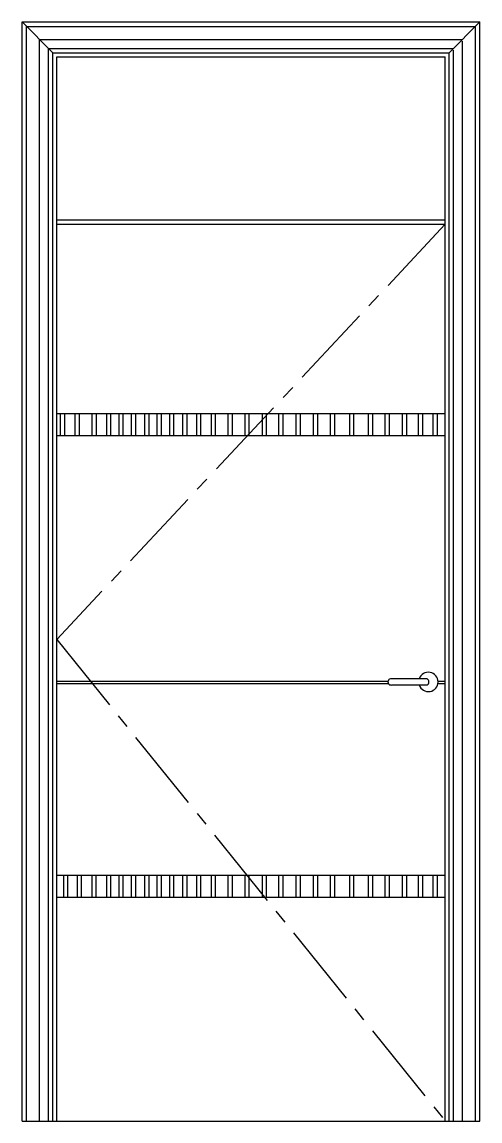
# Model space of a CAD drawing. Header units: inches. Extents: x 21 to 3896, y 0 to 2500.
# Drawn here: x 2854 to 3896, y 0 to 2500 of the extents above; entities that cross this region are included whole.
import ezdxf

# ---------------------------------------------------------------- set-up
doc = ezdxf.new("R2010")
doc.units = ezdxf.units.IN
doc.header["$MEASUREMENT"] = 0
doc.linetypes.add('CENTER2', pattern=[28.575, 19.05, -3.175, 3.175, -3.175])
doc.layers.add('活动家具', color=251, linetype='Continuous')
doc.layers.add('立面', color=7, linetype='Continuous')

msp = doc.modelspace()

# ---------------------------------------------------------------- linework, layer by layer
at = {"layer": '活动家具', "color": 251, "ltscale": 100}
for p, q in [((2854.1, 0), (2854.1, 2500)), ((2924.1, 2430), (2854.1, 2500)), ((2854.1, 2500), (3895.5, 2500)), ((2864.1, 0), (2864.1, 2490)), ((2864.1, 2490), (3885.5, 2490)), ((3825.5, 2430), (3895.5, 2500)), ((3885.5, 0), (3885.5, 2490)), ((3895.5, 0), (3895.5, 2500)), ((2894.1, 0), (2894.1, 2460)), ((2894.1, 2460), (3855.5, 2460)), ((3855.5, 0), (3855.5, 2456)), ((2914.1, 0), (2914.1, 2440)), ((2914.1, 2440), (3835.5, 2440)), ((2924.1, 0), (2924.1, 2430)), ((2924.1, 2430), (3825.5, 2430)), ((3825.5, 0), (3825.5, 2430)), ((3835.5, 0), (3835.5, 2436)), ((2933.1, 0), (2933.1, 2421)), ((2933.1, 2421), (3816.5, 2421)), ((3816.5, 0), (3816.5, 2421)), ((2933.1, 2050), (3816.5, 2050)), ((2933.1, 2040), (3816.5, 2040)), ((2933.1, 1609.6), (3814.5, 1609.6)), ((2941.1, 1609.6), (2941.1, 1559.6)), ((2950.7, 1609.6), (2950.7, 1559.6)), ((2974.5, 1609.6), (2974.5, 1559.6)), ((2984.1, 1609.6), (2984.1, 1559.6)), ((3013, 1609.6), (3013, 1559.6)), ((3022.5, 1609.6), (3022.5, 1559.6)), ((3046, 1609.6), (3046, 1559.6)), ((3055.6, 1609.6), (3055.6, 1559.6)), ((3074.2, 1609.6), (3074.2, 1559.6)), ((3083.7, 1609.6), (3083.7, 1559.6)), ((3102.5, 1609.6), (3102.5, 1559.6)), ((3112.1, 1609.6), (3112.1, 1559.6)), ((3132.7, 1609.6), (3132.7, 1559.6)), ((3142.2, 1609.6), (3142.2, 1559.6)), ((3160.8, 1609.6), (3160.8, 1559.6)), ((3170.4, 1609.6), (3170.4, 1559.6)), ((3189.2, 1609.6), (3189.2, 1559.6)), ((3198.8, 1609.6), (3198.8, 1559.6)), ((3219.3, 1609.6), (3219.3, 1559.6)), ((3228.9, 1609.6), (3228.9, 1559.6)), ((3250.5, 1609.6), (3250.5, 1559.6)), ((3260.1, 1609.6), (3260.1, 1559.6)), ((3284, 1609.6), (3284, 1559.6)), ((3293.5, 1609.6), (3293.5, 1559.6)), ((3322.4, 1609.6), (3322.4, 1559.6)), ((3331.9, 1609.6), (3331.9, 1559.6)), ((3360.6, 1609.6), (3360.6, 1559.6)), ((3370.2, 1609.6), (3370.2, 1559.6)), ((3400.1, 1609.6), (3400.1, 1559.6)), ((3409.6, 1609.6), (3409.6, 1559.6)), ((3437.7, 1609.6), (3437.7, 1559.6)), ((3447.3, 1609.6), (3447.3, 1559.6)), ((3476.7, 1609.6), (3476.7, 1559.6)), ((3486.3, 1609.6), (3486.3, 1559.6)), ((3516.2, 1609.6), (3516.2, 1559.6)), ((3525.8, 1609.6), (3525.8, 1559.6)), ((3554.9, 1609.6), (3554.9, 1559.6)), ((3564.4, 1609.6), (3564.4, 1559.6)), ((3598.4, 1609.6), (3598.4, 1559.6)), ((3607.9, 1609.6), (3607.9, 1559.6)), ((3641.2, 1609.6), (3641.2, 1559.6)), ((3650.8, 1609.6), (3650.8, 1559.6)), ((3679.1, 1609.6), (3679.1, 1559.6)), ((3688.7, 1609.6), (3688.7, 1559.6)), ((3718.9, 1609.6), (3718.9, 1559.6)), ((3728.4, 1609.6), (3728.4, 1559.6)), ((3755, 1609.6), (3755, 1559.6)), ((3764.5, 1609.6), (3764.5, 1559.6)), ((3788.6, 1609.6), (3788.6, 1559.6)), ((3798.1, 1609.6), (3798.1, 1559.6)), ((2933.1, 1559.6), (3814.5, 1559.6)), ((2933.1, 1000.4), (3686.9, 1000.4)), ((3775.2, 1005.8), (3693.9, 1005.8)), ((3800.2, 1000.4), (3816.5, 1000.4)), ((2933.1, 995.4), (3688.3, 995.4)), ((3775.2, 991.8), (3693.9, 991.8)), ((3798.6, 995.4), (3816.5, 995.4)), ((2933.1, 559.4), (3814.5, 559.4)), ((2948.2, 559.4), (2948.2, 509.4)), ((2957.7, 559.4), (2957.7, 509.4)), ((2979.4, 559.4), (2979.4, 509.4)), ((2988.9, 559.4), (2988.9, 509.4)), ((3012.8, 559.4), (3012.8, 509.4)), ((3022.3, 559.4), (3022.3, 509.4)), ((3046, 559.4), (3046, 509.4)), ((3055.6, 559.4), (3055.6, 509.4)), ((3074.2, 559.4), (3074.2, 509.4)), ((3083.7, 559.4), (3083.7, 509.4)), ((3102.5, 559.4), (3102.5, 509.4)), ((3112.1, 559.4), (3112.1, 509.4)), ((3132.7, 559.4), (3132.7, 509.4)), ((3142.2, 559.4), (3142.2, 509.4)), ((3160.8, 559.4), (3160.8, 509.4)), ((3170.4, 559.4), (3170.4, 509.4)), ((3189.2, 559.4), (3189.2, 509.4)), ((3198.8, 559.4), (3198.8, 509.4)), ((3219.3, 559.4), (3219.3, 509.4)), ((3228.9, 559.4), (3228.9, 509.4)), ((3250.5, 559.4), (3250.5, 509.4)), ((3260.1, 559.4), (3260.1, 509.4)), ((3284, 559.4), (3284, 509.4)), ((3293.5, 559.4), (3293.5, 509.4)), ((3322.4, 559.4), (3322.4, 509.4)), ((3331.9, 559.4), (3331.9, 509.4)), ((3360.6, 559.4), (3360.6, 509.4)), ((3370.2, 559.4), (3370.2, 509.4)), ((3400.1, 559.4), (3400.1, 509.4)), ((3409.6, 559.4), (3409.6, 509.4)), ((3437.7, 559.4), (3437.7, 509.4)), ((3447.3, 559.4), (3447.3, 509.4)), ((3476.7, 559.4), (3476.7, 509.4)), ((3486.3, 559.4), (3486.3, 509.4)), ((3516.2, 559.4), (3516.2, 509.4)), ((3525.8, 559.4), (3525.8, 509.4)), ((3554.9, 559.4), (3554.9, 509.4)), ((3564.4, 559.4), (3564.4, 509.4)), ((3598.4, 559.4), (3598.4, 509.4)), ((3607.9, 559.4), (3607.9, 509.4)), ((3641.2, 559.4), (3641.2, 509.4)), ((3650.8, 559.4), (3650.8, 509.4)), ((3679.1, 559.4), (3679.1, 509.4)), ((3688.7, 559.4), (3688.7, 509.4)), ((3718.9, 559.4), (3718.9, 509.4)), ((3728.4, 559.4), (3728.4, 509.4)), ((3755, 559.4), (3755, 509.4)), ((3764.5, 559.4), (3764.5, 509.4)), ((3788.6, 559.4), (3788.6, 509.4)), ((3798.1, 559.4), (3798.1, 509.4)), ((2933.1, 509.4), (3814.5, 509.4)), ((2854.1, 0), (3895.5, 0))]:
    msp.add_line(p, q, dxfattribs=at)
for centre, radius, start, end in [((3693.1, 998.8), 7.03, 83.5478, 276.4522), ((3778.3, 998.8), 22, 198.5448, 161.4552), ((3771.7, 998.8), 7.82, 296.7423, 63.2577)]:
    msp.add_arc(centre, radius, start, end, dxfattribs=at)
at = {"layer": '立面', "color": 251, "linetype": 'CENTER2', "ltscale": 10}
for p, q in [((3816.5, 2040), (2933.1, 1095)), ((2933.1, 1095), (3816.5, 0))]:
    msp.add_line(p, q, dxfattribs=at)

doc.saveas('drawing.dxf')
